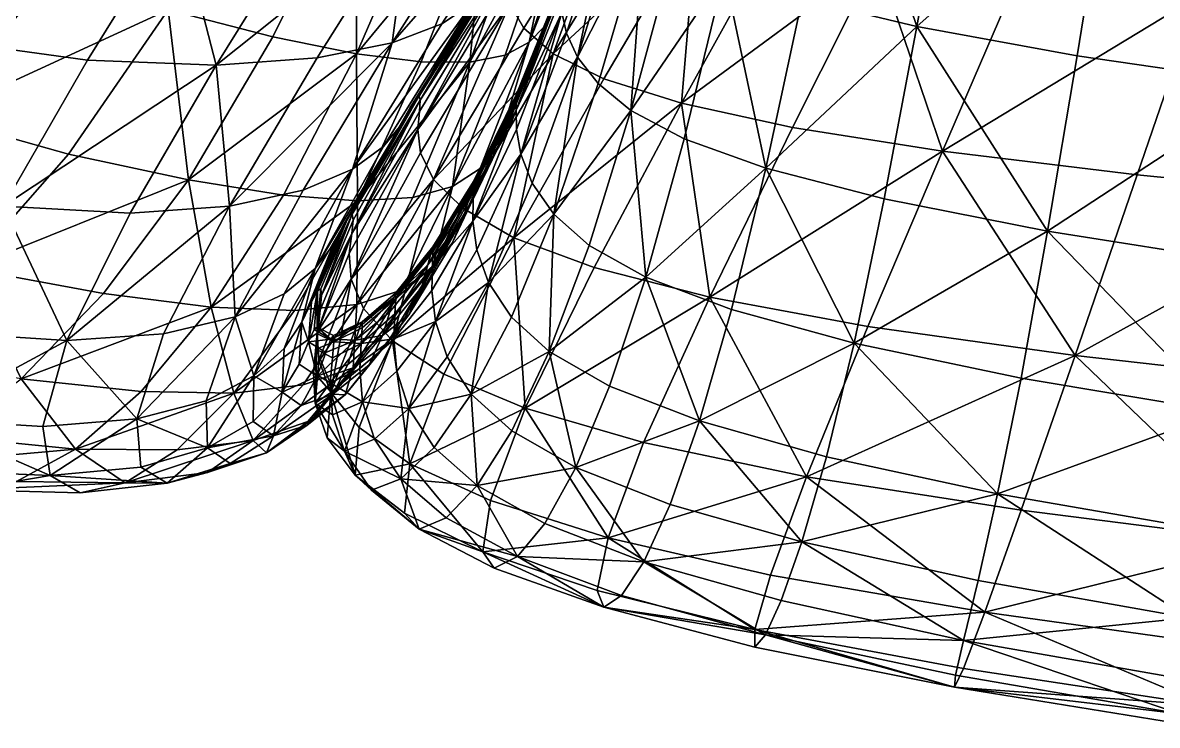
# Model space of a CAD drawing. Header units: millimetres. Extents: x -7995 to 5903, y -544 to 668.
# Drawn here: x -4113.7 to -3856.9, y -517.6 to -358.7 of the extents above; entities that cross this region are included whole.
import ezdxf

# ---------------------------------------------------------------- set-up
doc = ezdxf.new("R2010")
doc.units = ezdxf.units.MM
doc.layers.get('0').update_dxf_attribs({"true_color": 0x57e1c6})

msp = doc.modelspace()

# ---------------------------------------------------------------- meshes
at = {"color": 121, "true_color": 0xa6e5e5}
mesh = msp.add_polyface(dxfattribs=at)
corners = [(-4038.03, -323.53, 450.35), (-4021.63, -327.8, 437.16), (-4038.13, -365.72, 421.22), (-4008.86, -330.25, 427.01), (-4019.3, -280.04, 459.11), (-4005.14, -284.62, 447.14), (-4077.1, -272.03, 26.01), (-4042.04, -275.76, 19.25), (-4038.23, -269.52, 18.6), (-4072.83, -265.41, 25.78), (-4012.91, -276.81, 17.11), (-4009.24, -271.02, 16.16), (-4007.25, -268.42, 16.82), (-4036.03, -266.63, 19.84), (-4096.42, -302.7, 37.43), (-4060.69, -306.18, 30.6), (-4049.01, -287.32, 22.89), (-4084.48, -283.88, 29.51), (-4031.19, -306.65, 28.09), (-4019.66, -287.97, 20.72), (-3996.42, -286.6, 22.27), (-4078.62, -334.31, 43.47), (-4069.87, -368.3, 57.4), (-4049.22, -335.02, 40.29), (-4026.03, -333.28, 40.74), (-4007.88, -304.98, 29.23), (-4030.03, -363.19, 59.43), (-4008.89, -330.04, 44.14), (-4005.52, -266.86, 18.04), (-4033.9, -265.12, 21.9), (-4081.46, -308.95, 487.59), (-4104.95, -298.75, 508.4), (-4077.45, -255.94, 510.28), (-4056.86, -265.61, 492.09), (-4058.57, -317.23, 467.7), (-4037.01, -273.67, 474.56), (-4080.72, -355.75, 454.17), (-4107.06, -347.39, 475.99), (-4057.02, -361.85, 435.33), (-4018.77, -358.93, 64.13), (-3997.66, -326.22, 49.83)]
mesh.append_faces([[corners[k] for k in face] for face in [(0, 1, 2), (2, 1, 3), (0, 4, 5), (5, 1, 0), (6, 7, 8), (8, 9, 6), (10, 11, 8), (8, 7, 10), (12, 13, 8), (8, 11, 12), (14, 15, 16), (16, 17, 14), (18, 19, 16), (16, 15, 18), (10, 7, 16), (16, 19, 10), (6, 17, 16), (16, 7, 6), (20, 19, 18), (21, 15, 14), (22, 23, 21), (18, 15, 21), (21, 23, 18), (18, 23, 24), (24, 25, 18), (24, 23, 22), (26, 27, 24), (12, 28, 29), (30, 31, 32), (32, 33, 30), (0, 34, 35), (35, 4, 0), (30, 33, 35), (35, 34, 30), (30, 34, 36), (36, 37, 30), (0, 38, 36), (36, 34, 0), (26, 39, 40), (40, 27, 26)]], dxfattribs={"vtx2": -1, "color": 121})
mesh = msp.add_polyface(dxfattribs=at)
corners = [(-4192.21, -355.34, 505.97), (-4215.83, -338.88, 528.47), (-4180.15, -308.73, 541.65), (-4158.95, -323.89, 521.5), (-4235.12, -320.95, 548.7), (-4197.73, -292.4, 559.41), (-4127.24, -286.69, 528.49), (-4226.78, -380.05, 481.14), (-4253.54, -362.31, 505.93), (-4096.42, -302.7, 37.43), (-4114.39, -330.22, 50.93), (-4078.62, -334.31, 43.47), (-4134.62, -362.21, 69.84), (-4098.99, -367.15, 61.46), (-4069.87, -368.3, 57.4), (-4118, -400.15, 84.55), (-4153.35, -394.42, 93.98), (-4133.86, -336.77, 499.02), (-4163.87, -369.02, 481.46), (-4104.95, -298.75, 508.4), (-4081.46, -308.95, 487.59), (-4107.06, -347.39, 475.99), (-4133.37, -380, 456.74), (-4080.72, -355.75, 454.17), (-4103.27, -388.38, 433.58), (-4223.44, -338.19, 101.56), (-4202.9, -309.19, 80.8), (-4250.43, -292.4, 103.3), (-4177.02, -352.47, 83.24), (-4195.75, -383.53, 108.52), (-4242.27, -367.88, 127.92), (-4138.47, -295.37, 49.27), (-4156.69, -321.82, 63.36), (-4184.34, -284.12, 66.22), (-4194.67, -394.5, 455.04)]
mesh.append_faces([[corners[k] for k in face] for face in [(0, 1, 2), (2, 3, 0), (4, 5, 2), (2, 1, 4), (6, 3, 2), (0, 7, 8), (8, 1, 0), (9, 10, 11), (12, 13, 11), (11, 10, 12), (14, 13, 15), (12, 16, 15), (15, 13, 12), (0, 3, 17), (17, 18, 0), (6, 19, 17), (17, 3, 6), (20, 21, 17), (17, 19, 20), (22, 18, 17), (17, 21, 22), (22, 21, 23), (23, 24, 22), (25, 26, 27), (12, 28, 29), (29, 16, 12), (25, 30, 29), (29, 28, 25), (9, 31, 32), (32, 10, 9), (33, 26, 32), (32, 31, 33), (25, 28, 32), (32, 26, 25), (12, 10, 32), (32, 28, 12), (0, 18, 34), (34, 7, 0), (34, 18, 22)]], dxfattribs={"vtx2": -1, "color": 121})
mesh = msp.add_polyface(dxfattribs=at)
corners = [(-3830.87, -372.6, 446.26), (-3875.03, -366.19, 440.26), (-3867.66, -320.62, 454.11), (-3824.18, -326.29, 460.41), (-3911.27, -359.51, 433.73), (-3903.2, -314.69, 447.21), (-3925.49, -431.18, 388.3), (-3918.68, -398.53, 414.07), (-3881.71, -405.86, 420.01), (-3887.7, -439.08, 393.46), (-3836.86, -412.91, 425.53), (-3842.1, -446.68, 398.3), (-3960.48, -448.79, 352.82), (-3953.22, -423.59, 383.73), (-3937.23, -353.28, 427.72), (-3928.37, -309.28, 440.75), (-3954.86, -347.46, 421.91), (-3945.49, -391.57, 408.7), (-3874.1, -315.28, 17.14), (-3904.04, -312.2, 19.31), (-3920.3, -344.24, 26.81), (-3888.49, -348.39, 23.63), (-3926.73, -309.06, 22.1), (-3944.12, -340.03, 30.53), (-3964.53, -376.89, 43.28), (-3939.44, -382.36, 38.55), (-3905.52, -387.76, 34.28), (-3961.09, -335.65, 35.1), (-3958.15, -420.76, 55.89), (-3922.38, -427.42, 50.77), (-3847.53, -352.58, 20.7), (-3835.93, -318.49, 15.19), (-3861.41, -393.13, 30.28), (-3810.52, -398.11, 26.71), (-3875.5, -433.98, 45.96), (-3821.34, -440.08, 41.63)]
mesh.append_faces([[corners[k] for k in face] for face in [(0, 1, 2), (2, 3, 0), (4, 5, 2), (2, 1, 4), (6, 7, 8), (8, 9, 6), (4, 1, 8), (8, 7, 4), (0, 10, 8), (8, 1, 0), (11, 9, 8), (8, 10, 11), (12, 13, 6), (4, 14, 15), (15, 5, 4), (15, 14, 16), (6, 13, 17), (17, 7, 6), (16, 14, 17), (4, 7, 17), (17, 14, 4), (18, 19, 20), (20, 21, 18), (22, 23, 20), (24, 25, 20), (20, 23, 24), (26, 21, 20), (20, 25, 26), (27, 23, 22), (26, 25, 28), (28, 29, 26), (18, 21, 30), (30, 31, 18), (26, 32, 30), (30, 21, 26), (30, 32, 33), (33, 32, 34), (34, 35, 33), (26, 29, 34), (34, 32, 26)]], dxfattribs={"vtx2": -1, "color": 121})
mesh = msp.add_polyface(dxfattribs=at)
corners = [(-4012.44, -367.6, 402.37), (-4004.49, -366.04, 395.21), (-4016.36, -395.72, 373.52), (-4008.86, -330.25, 427.01), (-3999.25, -331.11, 418.78), (-3992.3, -330.59, 411.34), (-4006.36, -346.56, 81.25), (-4005.13, -344.33, 84.52), (-3984.82, -312.85, 72.62), (-4004.41, -343.45, 85.79), (-4024.68, -375.79, 100.3), (-4004.09, -346.06, 81.89), (-4004.1, -344.01, 84.94), (-4023.68, -376.22, 101.17), (-3983.79, -311.78, 72.54), (-4002.77, -378.12, 351.73), (-4002.17, -375.74, 349.27), (-4011.93, -395.5, 325.87), (-4001.95, -374.98, 348.35), (-4011.64, -395.64, 325.61), (-4001.94, -375.88, 349.01), (-4001.98, -378.47, 351.24), (-3992.52, -352.57, 370.39), (-3992.03, -350.67, 367.54), (-3991.88, -350.77, 367.34), (-4011.91, -354.39, 70.02), (-4008.2, -350.09, 76.07), (-3987.51, -318.4, 63.5), (-3990.98, -322.22, 56.66), (-3997.66, -326.22, 49.83), (-4018.77, -358.93, 64.13), (-4004.28, -349.67, 76.52), (-3983.57, -316.58, 63.11), (-4003.43, -354.43, 69.67), (-4024.25, -382.84, 94), (-3993.6, -365.69, 54.91), (-4000.28, -359.91, 62.19), (-4020.7, -394.14, 80.86), (-3988.08, -366.47, 386.58), (-3998.36, -394.99, 365.25), (-4000.93, -388.45, 359.91), (-3991.65, -356.39, 374.52), (-4001.88, -382.81, 355.06), (-4003.92, -382.1, 355.73), (-3993.51, -355.71, 375.06), (-4006.2, -386.88, 360.93), (-3995.51, -359.44, 381.08), (-3999.01, -363.1, 387.95), (-4010.16, -391.68, 366.97)]
mesh.append_faces([[corners[k] for k in face] for face in [(0, 1, 2), (3, 4, 0), (5, 1, 0), (0, 4, 5), (6, 7, 8), (9, 7, 10), (10, 7, 6), (11, 12, 13), (13, 12, 9), (14, 12, 11), (15, 16, 17), (17, 16, 18), (19, 20, 21), (18, 20, 19), (15, 22, 23), (23, 16, 15), (18, 16, 23), (21, 20, 24), (24, 20, 18), (25, 26, 27), (27, 26, 6), (25, 28, 29), (29, 30, 25), (11, 31, 32), (32, 31, 33), (33, 31, 34), (34, 31, 11), (35, 36, 37), (37, 36, 33), (38, 39, 40), (41, 42, 21), (40, 42, 41), (15, 43, 44), (44, 22, 15), (45, 46, 44), (44, 43, 45), (2, 1, 47), (47, 1, 5), (45, 48, 47), (47, 46, 45)]], dxfattribs={"vtx2": -1, "color": 121})
mesh = msp.add_polyface(dxfattribs=at)
corners = [(-3945.49, -391.57, 408.7), (-3963.98, -384.92, 403.59), (-3954.86, -347.46, 421.91), (-3973, -336.98, 409.66), (-3966.14, -342.04, 415.99), (-3976.01, -378.55, 398.41), (-3983.42, -372.42, 392.84), (-3993.6, -365.69, 54.91), (-3982.13, -371.34, 48.67), (-3961.09, -335.65, 35.1), (-3972.37, -330.97, 40.85), (-3964.53, -376.89, 43.28), (-3944.12, -340.03, 30.53), (-4002.47, -407.32, 67.33), (-3992.03, -350.67, 367.54), (-3992.52, -352.57, 370.39), (-3982, -321.84, 384.22), (-3981.55, -320.02, 379.98), (-3991.88, -350.05, 366.52), (-4001.95, -374.98, 348.35), (-3991.88, -350.77, 367.34), (-3991.87, -352.87, 370), (-4001.98, -378.47, 351.24), (-3981.47, -322.02, 383.95), (-4003.43, -354.43, 69.67), (-4000.28, -359.91, 62.19), (-3979.1, -325.9, 48.07), (-3982.45, -320.93, 55.81), (-3988.08, -366.47, 386.58), (-3993.45, -402, 370.51), (-4000.93, -388.45, 359.91), (-3990.6, -361.03, 380.26), (-3979.95, -328.08, 395.47), (-3977.43, -332.27, 402.58), (-3991.65, -356.39, 374.52), (-3981.12, -324.6, 389.03), (-3984.52, -326.55, 396.07), (-3982.81, -324.03, 389.42), (-3993.51, -355.71, 375.06), (-3995.51, -359.44, 381.08), (-3992.3, -330.59, 411.34), (-3987.54, -328.9, 403.57), (-3999.01, -363.1, 387.95)]
mesh.append_faces([[corners[k] for k in face] for face in [(0, 1, 2), (3, 4, 5), (5, 6, 3), (2, 1, 5), (5, 4, 2), (7, 8, 9), (9, 10, 7), (11, 12, 9), (9, 8, 11), (13, 8, 7), (14, 15, 16), (17, 18, 14), (14, 18, 19), (20, 21, 22), (19, 18, 20), (20, 18, 17), (23, 21, 20), (24, 25, 26), (26, 27, 24), (7, 10, 26), (26, 25, 7), (28, 6, 29), (30, 31, 28), (32, 33, 28), (28, 31, 32), (3, 6, 28), (28, 33, 3), (22, 21, 34), (23, 35, 34), (34, 21, 23), (32, 31, 34), (34, 35, 32), (34, 31, 30), (36, 37, 38), (38, 39, 36), (16, 15, 38), (38, 37, 16), (40, 41, 42), (36, 39, 42), (42, 41, 36)]], dxfattribs={"vtx2": -1, "color": 121})
mesh = msp.add_polyface(dxfattribs=at)
corners = [(-4076.16, -394.25, 413.77), (-4057.02, -361.85, 435.33), (-4038.13, -365.72, 421.22), (-4054.6, -397.7, 399.11), (-4038.03, -323.53, 450.35), (-4008.86, -330.25, 427.01), (-4023.46, -367.56, 410.63), (-4037.9, -398.95, 388.34), (-4016.36, -395.72, 373.52), (-4025.38, -398.22, 380.23), (-4012.44, -367.6, 402.37), (-4078.62, -334.31, 43.47), (-4098.99, -367.15, 61.46), (-4069.87, -368.3, 57.4), (-4030.03, -363.19, 59.43), (-4046.98, -366.64, 56.95), (-4066.84, -400.19, 78.03), (-4050.21, -396.54, 79.44), (-4026.03, -333.28, 40.74), (-4103.27, -388.38, 433.58), (-4080.72, -355.75, 454.17), (-4024.68, -375.79, 100.3), (-4026.03, -378, 97.29), (-4041.23, -404.67, 117.84), (-4039.07, -402.01, 121.77), (-4023.93, -375.21, 101.65), (-4004.41, -343.45, 85.79), (-4006.36, -346.56, 81.25), (-4039.14, -406.38, 119.68), (-4023.82, -378.77, 98.68), (-4023.68, -376.22, 101.17), (-4004.09, -346.06, 81.89), (-4011.91, -354.39, 70.02), (-4018.77, -358.93, 64.13), (-4038.99, -391.82, 82.97), (-4032, -386.69, 87.72), (-4028.08, -381.86, 92.8), (-4008.2, -350.09, 76.07), (-4024.25, -382.84, 94), (-4023.65, -388.08, 87.83), (-4003.43, -354.43, 69.67), (-4020.7, -394.14, 80.86)]
mesh.append_faces([[corners[k] for k in face] for face in [(0, 1, 2), (2, 3, 0), (2, 1, 4), (5, 6, 2), (7, 3, 2), (2, 6, 7), (8, 9, 10), (7, 6, 10), (10, 9, 7), (10, 6, 5), (11, 12, 13), (14, 15, 16), (16, 17, 14), (16, 15, 13), (13, 15, 18), (18, 15, 14), (0, 19, 20), (20, 1, 0), (21, 22, 23), (24, 25, 21), (21, 25, 26), (27, 22, 21), (28, 29, 30), (30, 29, 31), (26, 25, 30), (30, 25, 24), (32, 33, 34), (34, 35, 32), (14, 17, 34), (34, 33, 14), (23, 22, 36), (27, 37, 36), (36, 22, 27), (32, 35, 36), (36, 37, 32), (38, 29, 28), (38, 39, 40), (31, 29, 38), (40, 39, 41)]], dxfattribs={"vtx2": -1, "color": 121})
mesh = msp.add_polyface(dxfattribs=at)
corners = [(-3972.62, -416.24, 379.44), (-3953.22, -423.59, 383.73), (-3960.48, -448.79, 352.82), (-3980.84, -440.88, 349.45), (-3993.45, -402, 370.51), (-3985.45, -409.06, 375.14), (-3994.48, -433.07, 346.09), (-4003.07, -425.28, 342.49), (-4012.15, -442.72, 310.08), (-3963.98, -384.92, 403.59), (-3945.49, -391.57, 408.7), (-3983.42, -372.42, 392.84), (-3976.01, -378.55, 398.41), (-3999.96, -445.87, 85.84), (-3984.34, -414.04, 61.38), (-4002.47, -407.32, 67.33), (-4018.36, -438.17, 91.8), (-3964.53, -376.89, 43.28), (-3982.13, -371.34, 48.67), (-3993.6, -365.69, 54.91), (-4014.08, -400.67, 73.8), (-3958.15, -420.76, 55.89), (-3939.44, -382.36, 38.55), (-4011.93, -395.5, 325.87), (-4012.64, -398.28, 327.85), (-4002.77, -378.12, 351.73), (-4001.95, -374.98, 348.35), (-4011.65, -394.61, 325.12), (-4001.98, -378.47, 351.24), (-4011.72, -398.62, 327.35), (-4011.64, -395.64, 325.61), (-4020.7, -394.14, 80.86), (-4001.88, -382.81, 355.06), (-4011.75, -403.59, 330.35), (-4000.93, -388.45, 359.91), (-4010.87, -410.03, 334.18), (-4008.25, -417.43, 338.37), (-3998.36, -394.99, 365.25), (-3988.08, -366.47, 386.58), (-3999.01, -363.1, 387.95), (-4010.16, -391.68, 366.97), (-4016.36, -395.72, 373.52), (-4013.94, -402.91, 331.06), (-4003.92, -382.1, 355.73), (-4006.2, -386.88, 360.93)]
mesh.append_faces([[corners[k] for k in face] for face in [(0, 1, 2), (2, 3, 0), (4, 5, 6), (6, 7, 4), (0, 3, 6), (6, 5, 0), (8, 7, 6), (0, 9, 10), (10, 1, 0), (4, 11, 12), (12, 5, 4), (0, 5, 12), (12, 9, 0), (13, 14, 15), (15, 16, 13), (17, 18, 15), (15, 14, 17), (19, 20, 15), (17, 14, 21), (21, 22, 17), (21, 14, 13), (23, 24, 25), (26, 27, 23), (28, 29, 30), (30, 27, 26), (31, 20, 19), (28, 32, 33), (33, 29, 28), (34, 35, 33), (33, 32, 34), (4, 7, 36), (36, 37, 4), (36, 7, 8), (34, 37, 36), (36, 35, 34), (4, 37, 38), (39, 40, 41), (25, 24, 42), (42, 43, 25), (44, 43, 42)]], dxfattribs={"vtx2": -1, "color": 121})
mesh = msp.add_polyface(dxfattribs=at)
corners = [(-4146.76, -459.16, 274.82), (-4131.31, -452.21, 314.43), (-4101.69, -455.14, 300.35), (-4115.08, -462.45, 261.33), (-4113.96, -439.22, 351.81), (-4086.84, -442.11, 337.26), (-4065.86, -442.49, 326.9), (-4078.73, -455.35, 290.47), (-4090.43, -462.75, 252.06), (-4070.99, -423.06, 370.65), (-4095.36, -419.97, 385.43), (-4076.16, -394.25, 413.77), (-4107.47, -461.14, 174.83), (-4109.1, -450, 138.88), (-4136.71, -448.4, 145.89), (-4134.36, -459.97, 182.67), (-4103.67, -430.55, 106.62), (-4131.84, -428.75, 112.7), (-4126.56, -464.36, 221.63), (-4100.63, -465.03, 213.03), (-4071.85, -454.87, 168.57), (-4086.9, -459.2, 170.42), (-4080.96, -462.85, 207.77), (-4071.86, -460.45, 246.02), (-4087.8, -448.32, 135.4), (-4081.75, -429.04, 104.12), (-4089.3, -401.73, 79.48), (-4118, -400.15, 84.55), (-4069.87, -368.3, 57.4), (-4066.84, -400.19, 78.03), (-4126.04, -414.29, 405.52), (-4103.27, -388.38, 433.58), (-4148.1, -433.56, 371.7), (-4133.37, -380, 456.74)]
mesh.append_faces([[corners[k] for k in face] for face in [(0, 1, 2), (2, 3, 0), (4, 5, 2), (2, 1, 4), (6, 7, 2), (2, 5, 6), (8, 3, 2), (2, 7, 8), (9, 10, 11), (4, 10, 9), (9, 5, 4), (12, 13, 14), (14, 15, 12), (16, 17, 14), (14, 13, 16), (0, 3, 18), (8, 19, 18), (18, 3, 8), (12, 15, 18), (18, 19, 12), (20, 21, 22), (12, 19, 22), (22, 21, 12), (8, 23, 22), (22, 19, 8), (16, 13, 24), (24, 25, 16), (12, 21, 24), (24, 13, 12), (24, 21, 20), (16, 26, 27), (27, 17, 16), (27, 26, 28), (16, 25, 29), (29, 26, 16), (11, 10, 30), (30, 31, 11), (4, 32, 30), (30, 10, 4), (33, 31, 30)]], dxfattribs={"vtx2": -1, "color": 121})
mesh = msp.add_polyface(dxfattribs=at)
corners = [(-4076.16, -394.25, 413.77), (-4054.6, -397.7, 399.11), (-4070.99, -423.06, 370.65), (-4037.9, -398.95, 388.34), (-4052.14, -423.81, 359.98), (-4065.86, -442.49, 326.9), (-4038.03, -422.43, 352.18), (-4065.53, -425.19, 104.42), (-4081.75, -429.04, 104.12), (-4087.8, -448.32, 135.4), (-4050.21, -396.54, 79.44), (-4066.84, -400.19, 78.03), (-4069.87, -368.3, 57.4), (-4089.3, -401.73, 79.48), (-4041.23, -404.67, 117.84), (-4048.29, -421.8, 143.45), (-4046.9, -419.33, 145.49), (-4048.97, -430.86, 172.75), (-4047.67, -428.1, 174.12), (-4047.04, -427.53, 174.92), (-4046.2, -418.91, 146.61), (-4043.89, -430.25, 205.03), (-4045.06, -433.28, 204.39), (-4047.25, -432.54, 174.13), (-4046.94, -429.04, 174.98), (-4043.27, -430.9, 205.55), (-4046.05, -420.42, 146.6), (-4046.36, -423.73, 145.23), (-4054.47, -420, 106.7), (-4038.99, -391.82, 82.97), (-4047.46, -414.3, 110.2), (-4047.84, -437.92, 172.19), (-4047.01, -428.73, 142.3), (-4047, -438.62, 203.68), (-4043.41, -408.91, 114.17), (-4050.47, -426.46, 140.7), (-4054.48, -432.36, 137.89), (-4054.91, -442.24, 169.37), (-4051.06, -435.9, 171), (-4061.34, -438.6, 135.64)]
mesh.append_faces([[corners[k] for k in face] for face in [(0, 1, 2), (3, 4, 2), (2, 1, 3), (2, 4, 5), (5, 4, 6), (7, 8, 9), (7, 10, 11), (11, 8, 7), (12, 13, 11), (14, 15, 16), (17, 18, 16), (16, 15, 17), (19, 20, 16), (16, 18, 19), (19, 18, 21), (17, 22, 21), (21, 18, 17), (23, 24, 25), (25, 24, 19), (19, 24, 26), (26, 20, 19), (23, 27, 26), (26, 24, 23), (7, 28, 29), (29, 10, 7), (29, 28, 30), (23, 31, 32), (32, 27, 23), (33, 22, 17), (14, 34, 35), (35, 15, 14), (30, 36, 35), (35, 34, 30), (37, 38, 35), (35, 36, 37), (17, 15, 35), (35, 38, 17), (39, 28, 7), (30, 28, 39), (39, 36, 30)]], dxfattribs={"vtx2": -1, "color": 121})
mesh = msp.add_polyface(dxfattribs=at)
corners = [(-4016.36, -395.72, 373.52), (-4027.89, -419.16, 346.05), (-4038.03, -422.43, 352.18), (-4025.38, -398.22, 380.23), (-4037.9, -398.95, 388.34), (-4002.47, -407.32, 67.33), (-4014.08, -400.67, 73.8), (-4029.99, -430.63, 98.01), (-4041.23, -404.67, 117.84), (-4039.82, -402.4, 120.45), (-4024.68, -375.79, 100.3), (-4039.07, -402.01, 121.77), (-4023.68, -376.22, 101.17), (-4038.88, -403.37, 121.59), (-4039.14, -406.38, 119.68), (-4046.9, -419.33, 145.49), (-4046.05, -420.42, 146.6), (-4020.82, -409.41, 298), (-4021.16, -410.39, 298.54), (-4011.93, -395.5, 325.87), (-4011.65, -394.61, 325.12), (-4021.97, -413.45, 299.97), (-4012.64, -398.28, 327.85), (-4020.93, -413.8, 299.57), (-4020.8, -410.54, 298.34), (-4011.64, -395.64, 325.61), (-4011.72, -398.62, 327.35), (-4047.46, -414.3, 110.2), (-4032, -386.69, 87.72), (-4038.99, -391.82, 82.97), (-4028.08, -381.86, 92.8), (-4043.41, -408.91, 114.17), (-4039.74, -410.92, 115.83), (-4024.25, -382.84, 94), (-4039.32, -416.69, 110.57), (-4023.65, -388.08, 87.83), (-4020.7, -394.14, 80.86), (-4036.53, -423.36, 104.45), (-4011.75, -403.59, 330.35), (-4021.06, -419.23, 301.67), (-4010.16, -391.68, 366.97), (-4020.92, -414.23, 340.35), (-4006.2, -386.88, 360.93), (-4016.49, -408.52, 335.29), (-4023.42, -418.56, 302.28), (-4013.94, -402.91, 331.06), (-4026.23, -424.78, 305.43)]
mesh.append_faces([[corners[k] for k in face] for face in [(0, 1, 2), (2, 3, 0), (4, 3, 2), (5, 6, 7), (8, 9, 10), (10, 9, 11), (12, 13, 14), (11, 13, 12), (15, 9, 8), (11, 9, 15), (14, 13, 16), (16, 13, 11), (17, 18, 19), (19, 20, 17), (21, 22, 19), (19, 18, 21), (23, 24, 25), (25, 26, 23), (17, 20, 25), (25, 24, 17), (27, 28, 29), (30, 31, 8), (27, 31, 30), (30, 28, 27), (14, 32, 33), (34, 35, 33), (33, 32, 34), (7, 6, 36), (34, 37, 36), (36, 35, 34), (23, 26, 38), (38, 39, 23), (0, 40, 41), (41, 1, 0), (42, 43, 41), (41, 40, 42), (21, 44, 45), (45, 22, 21), (46, 43, 45), (45, 43, 42)]], dxfattribs={"vtx2": -1, "color": 121})
mesh = msp.add_polyface(dxfattribs=at)
corners = [(-4038.03, -422.43, 352.18), (-4027.89, -419.16, 346.05), (-4038.88, -436.76, 314.12), (-4052.14, -423.81, 359.98), (-4037.9, -398.95, 388.34), (-4029.99, -430.63, 98.01), (-4018.36, -438.17, 91.8), (-4002.47, -407.32, 67.33), (-4046.9, -419.33, 145.49), (-4046.2, -418.91, 146.61), (-4039.07, -402.01, 121.77), (-4046.05, -420.42, 146.6), (-4046.36, -423.73, 145.23), (-4039.14, -406.38, 119.68), (-4038.34, -430.53, 237.03), (-4030.59, -424.06, 269.29), (-4029.67, -420.85, 268.49), (-4037.31, -427.33, 236.92), (-4021.97, -413.45, 299.97), (-4021.16, -410.39, 298.54), (-4020.82, -409.41, 298), (-4029.27, -419.85, 268.22), (-4036.84, -426.38, 236.97), (-4037.02, -431.23, 237.26), (-4036.79, -427.69, 237.1), (-4029.24, -421.06, 268.44), (-4029.42, -424.51, 269.13), (-4020.8, -410.54, 298.34), (-4020.93, -413.8, 299.57), (-4020.7, -394.14, 80.86), (-4036.53, -423.36, 104.45), (-4047.01, -428.73, 142.3), (-4039.74, -410.92, 115.83), (-4039.32, -416.69, 110.57), (-4021.06, -419.23, 301.67), (-4029.67, -430.21, 270.26), (-4020.26, -426.24, 304.33), (-4011.75, -403.59, 330.35), (-4010.87, -410.03, 334.18), (-4008.25, -417.43, 338.37), (-4017.6, -434.27, 307.24), (-4026.23, -424.78, 305.43), (-4031.14, -431.16, 309.39), (-4020.92, -414.23, 340.35), (-4016.49, -408.52, 335.29), (-4013.94, -402.91, 331.06), (-4023.42, -418.56, 302.28), (-4032.19, -429.46, 270.63)]
mesh.append_faces([[corners[k] for k in face] for face in [(0, 1, 2), (0, 3, 4), (5, 6, 7), (8, 9, 10), (11, 12, 13), (10, 9, 11), (14, 15, 16), (16, 17, 14), (18, 19, 16), (16, 15, 18), (20, 21, 16), (16, 19, 20), (22, 17, 16), (16, 21, 22), (23, 24, 25), (25, 26, 23), (22, 21, 25), (25, 24, 22), (20, 27, 25), (25, 21, 20), (28, 26, 25), (25, 27, 28), (29, 30, 5), (13, 12, 31), (31, 32, 13), (33, 32, 31), (28, 34, 35), (35, 26, 28), (35, 34, 36), (36, 34, 37), (37, 38, 36), (36, 38, 39), (39, 40, 36), (41, 42, 43), (43, 44, 41), (2, 1, 43), (45, 46, 41), (41, 46, 47), (18, 15, 47), (47, 46, 18)]], dxfattribs={"vtx2": -1, "color": 121})
mesh = msp.add_polyface(dxfattribs=at)
corners = [(-4038.88, -436.76, 314.12), (-4050.16, -440.62, 319.57), (-4038.03, -422.43, 352.18), (-4038.34, -430.53, 237.03), (-4037.31, -427.33, 236.92), (-4043.89, -430.25, 205.03), (-4045.06, -433.28, 204.39), (-4036.84, -426.38, 236.97), (-4043.34, -429.48, 205.45), (-4047.04, -427.53, 174.92), (-4037.02, -431.23, 237.26), (-4043.55, -434.47, 205.2), (-4043.27, -430.9, 205.55), (-4036.79, -427.69, 237.1), (-4047.25, -432.54, 174.13), (-4029.99, -430.63, 98.01), (-4036.53, -423.36, 104.45), (-4043.92, -442.36, 133.31), (-4039.32, -416.69, 110.57), (-4046.64, -435.06, 138.19), (-4047.01, -428.73, 142.3), (-4037.38, -437.01, 237.38), (-4044.04, -440.13, 204.28), (-4036.76, -444.44, 237.43), (-4020.26, -426.24, 304.33), (-4017.6, -434.27, 307.24), (-4026.24, -445.94, 273.15), (-4028.95, -437.55, 271.66), (-4029.42, -424.51, 269.13), (-4029.67, -430.21, 270.26), (-4012.15, -442.72, 310.08), (-4008.25, -417.43, 338.37), (-4020.92, -414.23, 340.35), (-4031.14, -431.16, 309.39), (-4040.1, -436.01, 237.35), (-4032.19, -429.46, 270.63), (-4030.59, -424.06, 269.29), (-4043.45, -442.75, 238.15), (-4035.27, -436.06, 272.63), (-4026.23, -424.78, 305.43), (-4040.65, -442.87, 275.4), (-4047, -438.62, 203.68)]
mesh.append_faces([[corners[k] for k in face] for face in [(0, 1, 2), (3, 4, 5), (5, 6, 3), (7, 8, 5), (5, 4, 7), (5, 8, 9), (10, 11, 12), (12, 13, 10), (12, 11, 14), (9, 8, 12), (7, 13, 12), (12, 8, 7), (15, 16, 17), (18, 19, 17), (17, 16, 18), (20, 19, 18), (10, 21, 22), (22, 11, 10), (22, 21, 23), (14, 11, 22), (24, 25, 26), (26, 27, 24), (10, 28, 29), (29, 21, 10), (24, 27, 29), (23, 21, 29), (29, 27, 23), (30, 25, 31), (32, 33, 0), (3, 34, 35), (35, 36, 3), (37, 38, 35), (35, 34, 37), (35, 38, 39), (0, 33, 40), (39, 38, 40), (40, 33, 39), (3, 6, 41), (41, 34, 3), (37, 34, 41)]], dxfattribs={"vtx2": -1, "color": 121})
mesh = msp.add_polyface(dxfattribs=at)
corners = [(-4001.68, -479.44, 236.4), (-4006.94, -482.07, 195.05), (-4023.92, -473.24, 197.14), (-3945.59, -497.18, 236.02), (-3947.95, -499.93, 191.3), (-3982.14, -490.95, 193.07), (-3978.12, -488.25, 236.09), (-3947.94, -495.98, 147.74), (-3983.66, -487.15, 151.14), (-4009.55, -478.36, 154.78), (-3936.29, -461.39, 74.79), (-3973.16, -453.65, 80.16), (-3981.16, -475.25, 112.71), (-3944.43, -483.69, 108), (-3999.96, -445.87, 85.84), (-4007.79, -466.81, 117.67), (-4026.01, -458.45, 122.82), (-3937.32, -476.15, 319.74), (-3967.15, -467.65, 317.13), (-3960.48, -448.79, 352.82), (-3988.5, -459.32, 314.8), (-3980.84, -440.88, 349.45), (-3973.07, -480.64, 277.84), (-3941.99, -489.42, 279.21), (-3995.49, -472.01, 276.72), (-4012.15, -442.72, 310.08), (-4002.98, -451.04, 312.52), (-4010.8, -463.42, 275.68), (-4017.82, -470.67, 236.8), (-3994.48, -433.07, 346.09), (-3958.15, -420.76, 55.89)]
mesh.append_faces([[corners[k] for k in face] for face in [(0, 1, 2), (3, 4, 5), (5, 6, 3), (7, 8, 5), (5, 4, 7), (9, 1, 5), (5, 8, 9), (0, 6, 5), (5, 1, 0), (10, 11, 12), (12, 13, 10), (14, 15, 12), (12, 11, 14), (9, 8, 12), (12, 15, 9), (7, 13, 12), (12, 8, 7), (16, 15, 14), (17, 18, 19), (20, 21, 19), (19, 18, 20), (3, 6, 22), (22, 23, 3), (0, 24, 22), (22, 6, 0), (20, 18, 22), (22, 24, 20), (17, 23, 22), (22, 18, 17), (25, 26, 27), (20, 24, 27), (27, 26, 20), (0, 28, 27), (27, 24, 0), (20, 26, 29), (29, 21, 20), (29, 26, 25), (30, 11, 10), (14, 11, 30)]], dxfattribs={"vtx2": -1, "color": 121})
mesh = msp.add_polyface(dxfattribs=at)
corners = [(-3925.49, -431.18, 388.3), (-3887.7, -439.08, 393.46), (-3893.03, -465.27, 360.7), (-3931.76, -456.89, 356.48), (-3842.1, -446.68, 398.3), (-3846.53, -473.33, 364.7), (-3849.84, -493.32, 325.83), (-3897.45, -484.9, 322.84), (-3937.32, -476.15, 319.74), (-3945.59, -497.18, 236.02), (-3941.99, -489.42, 279.21), (-3900.71, -498.43, 281.01), (-3902.56, -506.31, 236.32), (-3851.7, -507.08, 282.8), (-3851.79, -515.04, 236.71), (-3936.29, -461.39, 74.79), (-3944.43, -483.69, 108), (-3895.92, -492.05, 103.63), (-3887.69, -469, 69.74), (-3947.94, -495.98, 147.74), (-3900.75, -504.82, 144.67), (-3845.72, -513.17, 141.94), (-3839.6, -499.9, 99.71), (-3831.47, -476.11, 65.19), (-3902.77, -509.01, 189.89), (-3947.95, -499.93, 191.3), (-3849.79, -517.64, 188.69), (-3960.48, -448.79, 352.82), (-3922.38, -427.42, 50.77), (-3958.15, -420.76, 55.89), (-3875.5, -433.98, 45.96), (-3821.34, -440.08, 41.63)]
mesh.append_faces([[corners[k] for k in face] for face in [(0, 1, 2), (2, 3, 0), (4, 5, 2), (2, 1, 4), (6, 7, 2), (2, 5, 6), (8, 3, 2), (2, 7, 8), (9, 10, 11), (11, 12, 9), (8, 7, 11), (11, 10, 8), (6, 13, 11), (11, 7, 6), (14, 12, 11), (11, 13, 14), (15, 16, 17), (17, 18, 15), (19, 20, 17), (17, 16, 19), (21, 22, 17), (17, 20, 21), (23, 18, 17), (17, 22, 23), (9, 12, 24), (24, 25, 9), (14, 26, 24), (24, 12, 14), (21, 20, 24), (24, 26, 21), (19, 25, 24), (24, 20, 19), (0, 3, 27), (27, 3, 8), (15, 28, 29), (15, 18, 30), (30, 28, 15), (23, 31, 30), (30, 18, 23)]], dxfattribs={"vtx2": -1, "color": 121})
mesh = msp.add_polyface(dxfattribs=at)
corners = [(-4065.86, -442.49, 326.9), (-4086.84, -442.11, 337.26), (-4070.99, -423.06, 370.65), (-4038.03, -422.43, 352.18), (-4050.16, -440.62, 319.57), (-4058.46, -455.97, 242.22), (-4071.86, -460.45, 246.02), (-4061.52, -453.17, 283.73), (-4049.13, -448.9, 279.06), (-4090.43, -462.75, 252.06), (-4078.73, -455.35, 290.47), (-4038.88, -436.76, 314.12), (-4066.67, -458.38, 204.92), (-4080.96, -462.85, 207.77), (-4071.85, -454.87, 168.57), (-4087.8, -448.32, 135.4), (-4072.11, -444.22, 134.6), (-4065.53, -425.19, 104.42), (-4047.43, -444.76, 169.4), (-4044.73, -452.62, 166.03), (-4043.92, -442.36, 133.31), (-4046.64, -435.06, 138.19), (-4047.01, -428.73, 142.3), (-4047.84, -437.92, 172.19), (-4044.04, -440.13, 204.28), (-4047.25, -432.54, 174.13), (-4040.65, -442.87, 275.4), (-4049.28, -449.74, 239.68), (-4056.86, -452.17, 203.54), (-4043.45, -442.75, 238.15), (-4050.62, -445.25, 203.26), (-4054.91, -442.24, 169.37), (-4061.51, -448.89, 168.39), (-4048.97, -430.86, 172.75), (-4051.06, -435.9, 171), (-4047, -438.62, 203.68), (-4061.34, -438.6, 135.64), (-4054.48, -432.36, 137.89)]
mesh.append_faces([[corners[k] for k in face] for face in [(0, 1, 2), (3, 4, 0), (5, 6, 7), (7, 8, 5), (9, 10, 7), (7, 6, 9), (0, 4, 7), (7, 10, 0), (11, 8, 7), (7, 4, 11), (5, 12, 13), (13, 6, 5), (13, 12, 14), (15, 16, 17), (14, 16, 15), (18, 19, 20), (20, 21, 18), (18, 21, 22), (22, 23, 18), (18, 23, 24), (24, 23, 25), (5, 8, 26), (26, 27, 5), (5, 27, 28), (28, 12, 5), (29, 30, 28), (28, 27, 29), (31, 32, 28), (28, 30, 31), (14, 12, 28), (28, 32, 14), (33, 34, 35), (31, 30, 35), (35, 34, 31), (35, 30, 29), (17, 16, 36), (14, 32, 36), (36, 16, 14), (31, 37, 36), (36, 32, 31)]], dxfattribs={"vtx2": -1, "color": 121})
mesh = msp.add_polyface(dxfattribs=at)
corners = [(-4028.09, -461.85, 237.17), (-4017.82, -470.67, 236.8), (-4023.92, -473.24, 197.14), (-4034.68, -464.43, 199.23), (-4001.68, -479.44, 236.4), (-4009.55, -478.36, 154.78), (-4027.25, -469.65, 158.54), (-4006.94, -482.07, 195.05), (-4038.43, -461.06, 162.33), (-4029.99, -430.63, 98.01), (-4037.49, -450.27, 128.06), (-4026.01, -458.45, 122.82), (-4018.36, -438.17, 91.8), (-4007.79, -466.81, 117.67), (-3999.96, -445.87, 85.84), (-4020.54, -454.76, 274.54), (-4010.8, -463.42, 275.68), (-4012.15, -442.72, 310.08), (-4043.92, -442.36, 133.31), (-4044.73, -452.62, 166.03), (-4036.76, -444.44, 237.43), (-4043.53, -447.36, 202.91), (-4044.04, -440.13, 204.28), (-4047.43, -444.76, 169.4), (-4040.81, -455.64, 201.19), (-4034.03, -452.91, 237.36), (-4026.24, -445.94, 273.15), (-4028.95, -437.55, 271.66), (-4017.6, -434.27, 307.24), (-4040.65, -442.87, 275.4), (-4049.13, -448.9, 279.06), (-4038.88, -436.76, 314.12), (-4043.45, -442.75, 238.15), (-4049.28, -449.74, 239.68), (-4035.27, -436.06, 272.63)]
mesh.append_faces([[corners[k] for k in face] for face in [(0, 1, 2), (2, 3, 0), (2, 1, 4), (5, 6, 2), (2, 7, 5), (8, 3, 2), (2, 6, 8), (9, 10, 11), (11, 12, 9), (8, 6, 11), (11, 10, 8), (5, 13, 11), (11, 6, 5), (14, 12, 11), (0, 15, 16), (16, 1, 0), (16, 15, 17), (18, 10, 9), (8, 10, 18), (18, 19, 8), (20, 21, 22), (22, 21, 23), (0, 3, 24), (24, 25, 0), (8, 19, 24), (24, 3, 8), (23, 21, 24), (24, 19, 23), (20, 25, 24), (24, 21, 20), (0, 25, 26), (26, 15, 0), (20, 27, 26), (26, 25, 20), (17, 15, 26), (26, 28, 17), (29, 30, 31), (32, 33, 29), (29, 34, 32)]], dxfattribs={"vtx2": -1, "color": 121})

doc.saveas('drawing.dxf')
